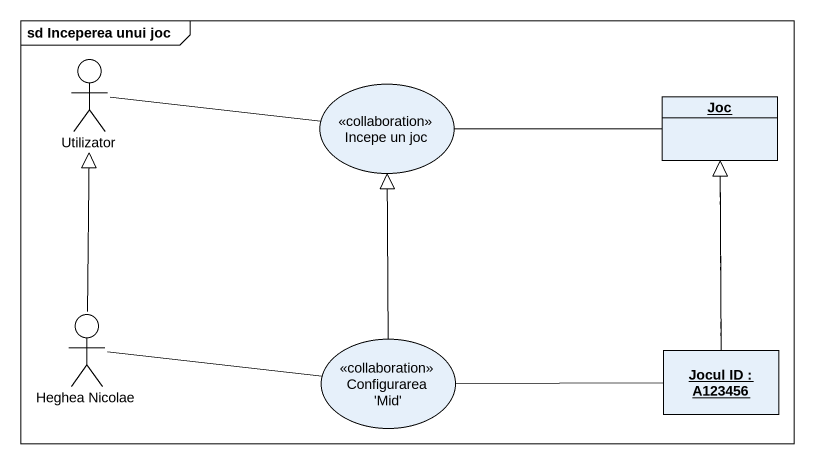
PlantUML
@startuml
mainframe sd Inceperea unui joc
allowmixing
hide circle
hide empty members
actor Utilizator
usecase "Incepe un joc" as Incepe_un_joc <<collaboration>>
object Joc
actor "Heghea Nicolae" as Heghea_Nicolae
usecase "Configurarea 'Mid'" as Configurarea_Mid <<collaboration>>
object "Jocul ID : A123456" as Jocul_ID_A123456
Utilizator -right- Incepe_un_joc
Incepe_un_joc -right- Joc
Heghea_Nicolae -up-|> Utilizator
Heghea_Nicolae -right- Configurarea_Mid
Configurarea_Mid -up-|> Incepe_un_joc
Configurarea_Mid -right- Jocul_ID_A123456
Jocul_ID_A123456 -up- Joc
Jocul_ID_A123456 .up.|> Joc
@enduml
